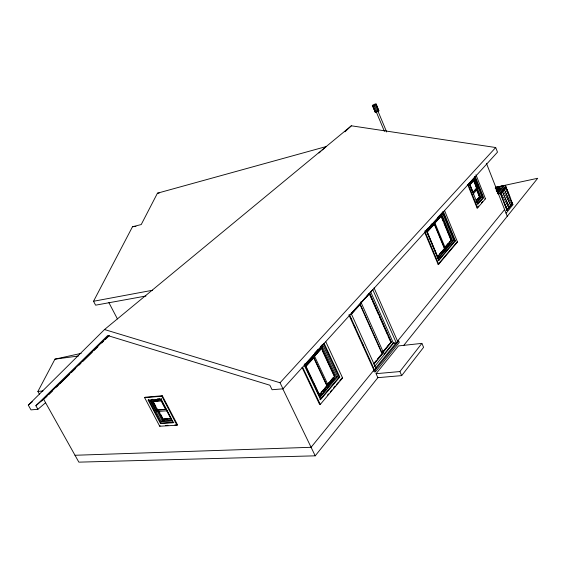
<?xml version="1.0" encoding="UTF-8"?>
<svg xmlns="http://www.w3.org/2000/svg" width="566" height="566" viewBox="0 0 566 566"><rect width="100%" height="100%" fill="white"/><g stroke="black" fill="none" stroke-linecap="round" stroke-linejoin="round"><path stroke-width="0.85" d="M499.799 188.153L499.361 189.511L497.16 191.258M499.941 189.391L500.415 187.905L498.844 187.233L495.675 187.544M496.75 190.063L497.012 189.249L496.149 188.874M497.04 190.006L497.323 189.122M497.33 189.943L497.634 189.002L496.644 188.57M496.17 190.19L496.396 189.49M496.46 190.126L496.707 189.369L495.908 189.023M322.238 150.089L326.186 146.559L157.447 193.197L141.224 224.553L132.486 226.747L93.539 301.261L95.604 305.173L145.964 296.004M39.387 394.113L37.901 391.453L54.959 359.148L81.164 353.375M377.876 377.663L401.69 375.612L423.594 347.326L421.875 343.371L398.499 345.918L376.072 373.68L377.876 377.663L315.22 455.828L78.851 462.146L43.603 399.179M376.072 373.68L399.886 371.558L421.875 343.371M403.523 345.67L537.7 178.283L495.561 187.311M398.712 341.079L374.855 370.44L373.553 370.56L374.161 371.89L375.463 371.77L399.285 342.373L398.712 341.079L397.438 341.22L504.61 209.576M506.775 209.887L512.287 203.081A1.917 0.594 -20.6 0 0 511.254 202.621M506.407 210.573L511.89 203.81A1.309 0.403 -20.6 0 0 511.176 203.484M506.054 187.077L512.52 203.64L507.002 210.46L500.443 193.749L506.046 187.091A1.924 0.566 -20.9 0 0 505.778 186.589M348.882 314.859L373.907 370.122L374.558 370.065L375.973 368.332L351.182 313.486L372.768 289.672L396.426 343.173L393.271 342.847L384.222 353.913M396.426 343.173L397.749 341.553L374.034 287.861M505.919 207.701L511.438 200.916A1.917 0.587 -20.7 0 0 510.412 200.456M374.26 369.69L311.088 447.289L75.002 455.269M395.79 343.244L375.322 368.388L375.973 368.332M505.056 205.508L510.596 198.744A1.917 0.587 -20.7 0 0 509.563 198.291M374.494 366.542L393.908 342.777L394.198 343.421M382.701 352.01L385.934 348.076M387.01 346.767L388.623 344.807M389.698 343.498L391.41 342.112L369.747 293.28L360.712 303.249M383.026 351.974L391.092 342.147L369.428 293.329L366.605 296.442M374.572 362.622L376.234 360.599M377.345 359.247L381.222 354.521M382.807 352.597L391.41 342.112M373.786 363.945L382.418 353.778L360.273 304.345L359.636 304.437M374.112 363.917L382.418 353.778M504.2 203.314L509.747 196.572A1.917 0.58 -20.7 0 0 508.721 196.119M503.337 201.121L508.898 194.393A1.917 0.58 -20.8 0 0 507.872 193.947M502.474 198.921L508.049 192.214A1.924 0.573 -20.8 0 0 507.023 191.775M501.61 196.72L507.193 190.035A1.924 0.573 -20.8 0 0 506.174 189.596M500.74 194.513L506.344 187.848A1.924 0.566 -20.9 0 0 506.075 187.346M504.872 187.912L499.849 193.876L500.443 193.749M327.438 395.217L328.556 393.901M330.233 391.92L331.909 389.939M333.579 387.958L335.256 385.97M336.374 384.654L338.61 382.008M339.727 380.692L341.963 378.046L342.621 377.989L325.903 341.935M424.84 232.739L438.098 264.35L456.323 242.8M302.032 367.412L319.62 404.471L320.285 404.421L342.621 377.989M438.098 264.35L438.714 264.251L457.491 242.022L444.529 210.474M339.119 377.105L319.917 399.688L320.589 399.638L339.784 377.041L324.127 343.336L323.469 343.413L339.119 377.105L339.784 377.041M455.425 240.883L454.831 240.989L438.204 260.544L438.82 260.438L455.425 240.883L443.433 211.719L441.063 213.792M314.102 355.243L328.733 386.422L319.401 397.353L320.073 397.304L337.697 376.631L323.32 345.72L305.152 365.799L304.487 365.862M434.589 222.183L445.803 249.189L437.652 258.747L438.261 258.641L453.791 240.423L442.782 213.679L441.586 213.92M497.585 193.798L503.69 186.631L503.365 185.804L495.908 187.388M320.54 393.094L318.884 395.026L319.557 394.976L327.268 385.955L313.953 357.592L313.288 357.662M321.644 391.806L323.851 389.231M324.955 387.943L326.603 386.012L327.268 385.955M327.41 385.071L334.945 376.27L321.863 348.175L321.205 348.253M439.266 254.424L441.43 251.891M443.058 249.995L444.742 248.623L434.532 224.051L433.931 224.171M444.692 248.078L451.555 240.062L441.53 215.759L434.504 223.542M437.405 256.9L444.437 248.672L434.235 224.115L427.019 232.095L434.532 224.051M437.101 256.95L437.709 256.844L444.742 248.623M328.881 384.802L334.577 378.138M445.18 248.722L446.885 246.726M448.583 244.731L449.722 243.408M319.875 396.073L322.146 393.405M323.285 392.075L325.563 389.415M337.697 376.631L336.374 376.744L328.068 386.479L328.733 386.422M437.589 258.209L439.216 256.306M441.933 253.129L443.015 251.856M453.791 240.423L452.595 240.635L445.201 249.295L445.803 249.189M497.259 192.956L503.365 185.804M467.672 184.544L477.067 207.977L477.654 207.856L485.472 198.744L475.949 174.781M327.282 384.498L329.44 381.986M331.053 380.097L333.211 377.586M445.81 246.182L448.095 243.514M449.241 242.177L451.555 240.062M327.615 384.47L334.612 376.298L321.53 348.217L314.335 356.17M444.968 247.462L451.258 240.118L441.232 215.823L434.787 222.954M477.067 207.977L478.744 206.024M481.539 202.77L482.657 201.468M477.662 203.873L483.59 197.555L475.256 176.613L474.676 176.741L483.01 197.675M483.59 197.555L477.711 204.368L469.249 183.243L475.256 176.613M476.53 202.359L480.902 197.329L482.062 197.081L474.648 178.46L474.067 178.594L478.015 188.506L473.063 194.11M477.152 202.748L482.062 197.081M476.289 200.668L479.664 196.791L476.657 189.249L475.518 190.53M476.013 201.255L479.954 196.727L476.947 189.185L478.015 188.506M478.136 199.968L479.777 198.079M476.558 200.081L478.249 198.142M477.06 187.898L473.091 192.369L470.035 184.742L474.039 180.306L477.06 187.898L476.48 188.025L475.574 185.747M305.682 366.407L313.621 357.627L326.936 385.984L319.217 395.004L317.717 391.821M472.03 182.273L469.745 184.806L472.801 192.433L476.77 187.962L473.742 180.377M313.953 357.592L306.015 366.372L319.557 394.976M324.127 343.336L304.289 365.219L320.589 399.638M428.073 228.112L425.71 230.716L426.325 230.595L443.433 211.719M37.894 409.296L35.87 405.716L107.689 335.539L269.876 385.234L272.069 389.733L282.979 388.821L497.493 152.148L495.696 147.528L351.337 125.801L104.512 329.539L28.3 405.129L30.981 409.876L37.894 409.296L45.598 402.737M351.224 314.031L354.719 310.175M355.88 308.895L359.375 305.039M350.962 314.632L360.273 304.345M427.33 230.199L426.212 231.437L426.821 231.317L442.782 213.679M469.617 183.504L471.287 181.665M469.646 183.992L474.648 178.46M314.668 356.134L321.863 348.175M304.204 364.645L305.371 363.358M314.71 353.064L318.212 349.201M320.547 346.625L322.302 344.694M430.436 225.509L432.205 223.556M437.518 217.698L439.881 215.094M360.959 302.676L365.48 297.688M104.512 329.539L280.05 382.765L495.696 147.528M177.009 425.229L177.469 424.769L162.315 395.754L145.122 397.24L144.648 397.686L159.725 426.24L177.009 425.229L161.841 396.207L144.648 397.686M159.725 426.24L160.185 425.781M158.218 411.015L162.654 419.448L163.114 418.996L160.702 414.397M167.458 410.767L156.683 411.546L150.846 400.452L150.372 400.898L161.345 421.72L162.265 420.807L171.399 420.234M160.956 423.078L148.625 399.681L148.15 400.127L160.496 423.531L160.956 423.078L173.911 422.286M41.792 400.94L108.891 335.511M161.671 400.523L161.204 400.969L152.601 401.676L157.065 410.166L165.682 409.529L166.149 409.077M48.839 394.509L52.61 390.83M56.388 387.151L58.277 385.312M59.536 384.088L69.597 374.282M71.486 372.442L75.264 368.763M79.035 365.084L80.924 363.245M82.813 361.405L92.244 352.208M94.133 350.368L97.911 346.696M101.682 343.017L103.571 341.178M105.46 339.338L109.231 335.659M156.683 411.546L157.15 411.093L162.265 420.807M157.065 410.166L157.532 409.713L156.725 408.171M148.15 400.127L161.048 399.051L161.522 398.598M161.841 396.207L162.315 395.754M344.956 131.821L351.337 125.801M318.948 153.032L320.922 151.264M35.87 405.716L46.95 396.349M28.3 405.129L32.283 401.796M497.542 191.294L499.941 189.391M496.538 190.742L497.938 188.881L496.884 188.421M496.764 190.728L497.903 189.822L498.25 188.761L497.132 188.273M496.382 191.195L498.2 189.766L498.561 188.641L497.38 188.124L495.774 188.28M496.58 191.209L498.49 189.702L498.872 188.513L497.62 187.976L495.936 188.145M496.771 191.23L498.78 189.638L499.177 188.393L497.868 187.827M497.493 190.827L499.07 189.582L499.488 188.273L498.115 187.679L495.328 187.954M497.351 191.273L499.651 189.454L500.103 188.032L498.604 187.381L495.561 187.679M377.826 111.212L377.324 111.516M376.291 104.83L375.576 105.29L377.897 110.83L378.604 110.363L376.234 104.406L378.548 109.938M376.673 111.771L376.227 111.792L384.392 131.291M474.039 180.306L473.459 180.441L474.966 184.233M468.662 183.37L469.249 183.243M469.455 184.87L470.035 184.742M495.448 187.516L504.596 185.556A1.924 0.566 -20.9 0 1 505.615 185.988L499.106 193.699A1.946 0.58 -21 0 1 498.54 194.152M479.954 196.727L479.374 196.855L476.968 190.82M484.892 198.864L485.472 198.744M93.539 301.261L152.53 290.259M456.889 242.128L457.491 242.022M54.959 359.148L78.37 356.014M397.106 341.623L397.749 341.553M132.486 226.747L135.981 226.379M37.901 391.453L43.002 390.936M495.441 187.82L498.349 187.53M495.208 188.089L497.854 187.827M334.287 376.333L334.945 376.27M151.2 399.462L152.919 399.32M157.221 398.959L159.803 398.74M154.978 400.112L157.461 399.9M150.372 400.898L161.126 400.013L172.135 421.047L161.345 421.72M153.697 401.379L157.999 401.025M326.603 387.469L327.268 387.413M157.447 193.197L159.202 193.063M165.916 409.303L157.298 409.94L152.834 401.45M163.977 418.939L167.43 418.713M171.512 418.663L162.888 419.222L158.855 411.553M162.654 419.448L171.286 418.89L166.836 410.392M162.725 420.354L164.388 420.248M160.496 423.531L173.451 422.745L161.048 399.051M165.371 425.476L167.96 425.328M174.873 424.917L177.469 424.769M498.356 187.53L499.792 188.145M496.396 188.719L497.316 189.122M159.088 411.326L159.895 412.862M153.068 401.223L155.912 406.629M163.065 403.855L165.513 408.525M161.204 400.969L165.682 409.529M108.884 302.619L117.424 318.927M280.05 382.765L282.979 388.821M282.823 388.87L315.22 455.828M306.065 367.2L306.814 368.791M307.564 370.376L311.328 378.321M313.203 382.291L316.967 390.236M305.152 365.799L320.073 397.304M302.697 367.348L320.285 404.421M322.372 346.661L336.374 376.744M322.295 350.595L333.919 375.548M374.855 370.44L375.463 371.77M349.533 314.774L374.558 370.065M351.005 318.311L351.727 319.903M354.252 325.478L355.335 327.87M362.183 343.003L363.266 345.387M360.804 301.919L384.328 354.5M359.955 304.395L382.1 353.814M399.886 371.558L401.69 375.612M370.61 291.716L393.271 342.847M369.471 294.179L371.954 299.782M372.661 301.381L378.704 314.979M379.411 316.578L387.222 334.188M387.936 335.787L390.066 340.583M424.769 230.999L438.714 264.251M377.932 111.07L386.67 131.984M427.323 232.039L437.709 256.844M426.821 231.317L438.261 258.641M426.325 230.595L438.82 260.438M372.782 105.87L375.095 111.396M442.831 211.84L454.831 240.989M441.919 214.733L452.595 240.635M441.268 216.693L443.27 221.547M443.942 223.167L450.621 239.361M468.259 184.417L477.654 207.856M477.435 188.627L480.902 197.329M500.691 193.459L507.242 210.163M486.435 163.333L507.242 216.276M504.278 189.193L510.773 205.798M502.488 191.315L509.011 207.977M378.449 110.533A2.172 0.417 -23.5 0 1 378.534 111.141A2.172 0.417 -23.5 0 1 375.704 112.33A2.172 0.417 -23.5 0 1 375.633 111.721M505.509 186.999A1.316 0.389 -20.9 0 1 505.431 187.254M505.99 213.113A1.931 0.608 -20.7 0 0 506.556 212.653L512.938 204.75A1.917 0.594 -20.6 0 0 512.654 204.22M511.48 203.187A1.917 0.594 -20.6 0 1 512.506 203.654M374.586 105.771L373.574 106.139L375.895 111.672L376.899 111.311L374.586 105.771M372.824 106.295L375.145 111.827L372.824 106.295M373.348 105.58A2.172 0.403 -23.6 0 0 376.298 103.953A2.172 0.403 -23.6 0 0 373.256 104.859A2.172 0.403 -23.6 0 0 373.348 105.58"/></g></svg>
